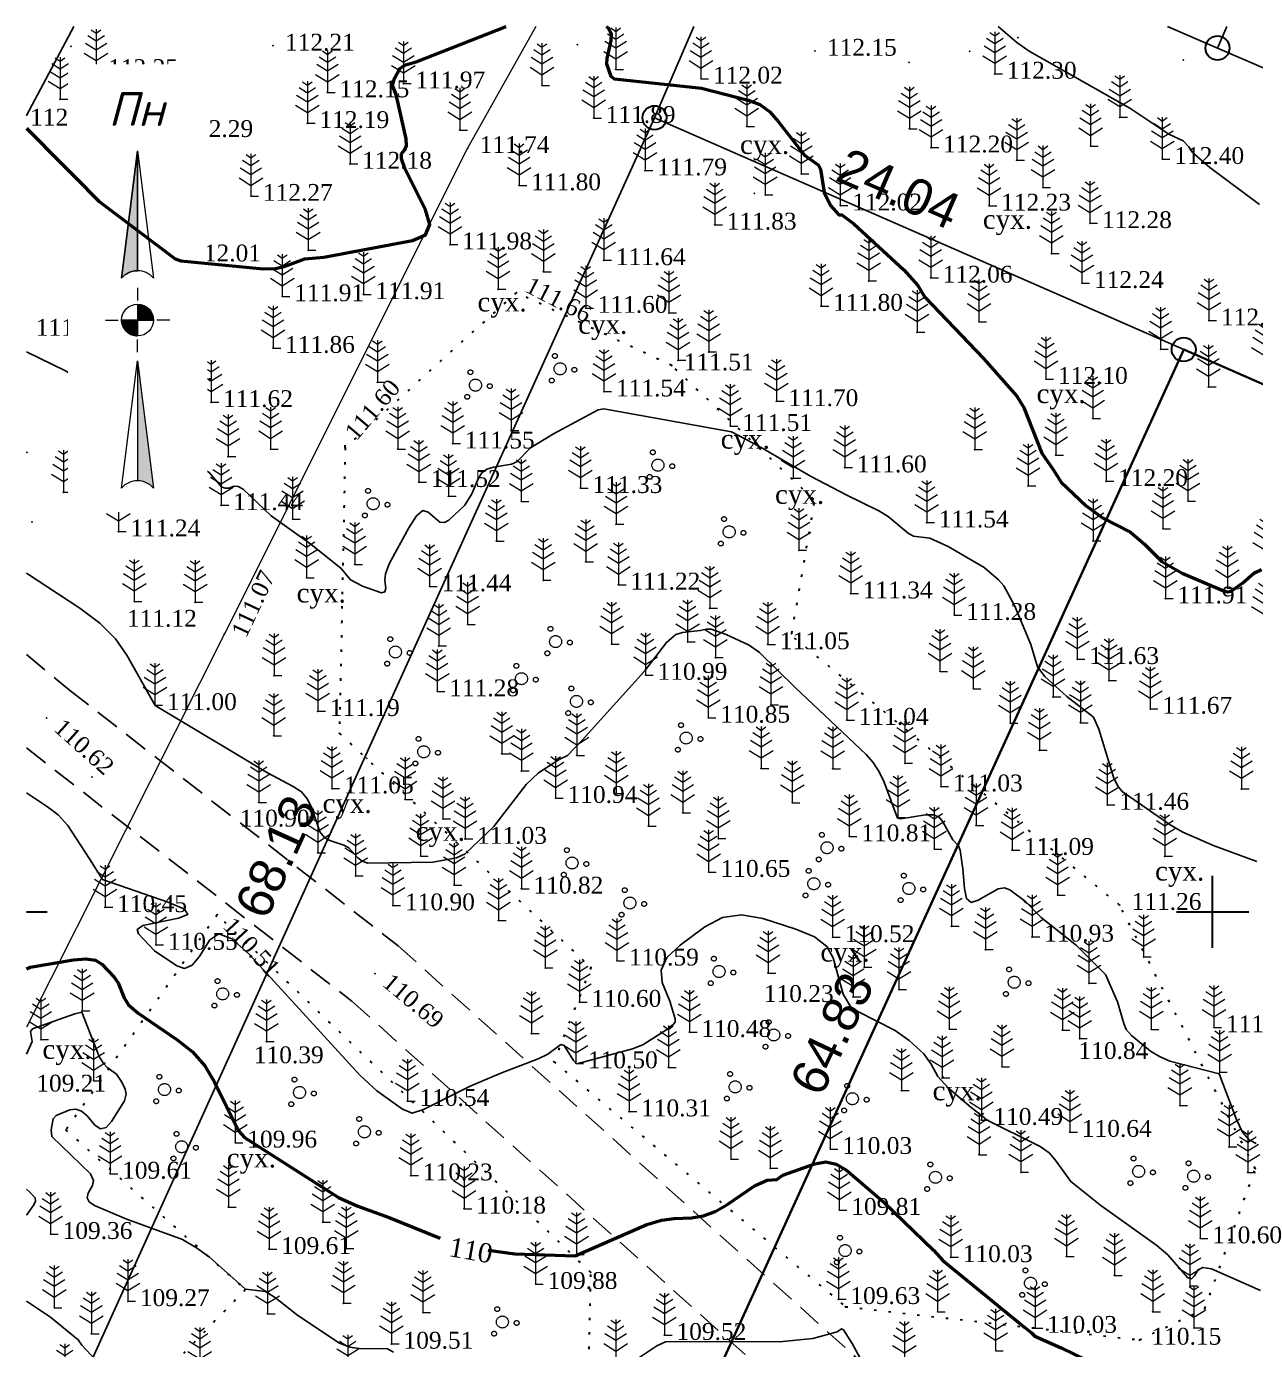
# Model space of a CAD drawing. Header units: millimetres. Extents: x 5405400.6 to 5405489.6, y 5524801.2 to 5524886.8.
# Drawn here: x 5405400.6 to 5405451.8, y 5524831.8 to 5524886.8 of the extents above; entities that cross this region are included whole.
import ezdxf
from ezdxf.enums import TextEntityAlignment as Align

# ---------------------------------------------------------------- set-up
doc = ezdxf.new("R2010")
doc.units = ezdxf.units.MM
doc.set_wipeout_variables(frame=1)
for name, pattern in [('DASHEDX2', [1.5, 1, -0.5]), ('HIDDEN', [0.5, 0, -0.5]), ('суцільна', [50, 50, 0])]:
    doc.linetypes.add(name, pattern=pattern)
for name, color, linetype, lineweight in [('#Лист (текст_ПН)', 250, 'Continuous', 0), ('#Штамп', 250, 'Continuous', 0), ('11900000', 1, 'Continuous', 30), ('82323000', 185, 'Сеточный', 20), ('Контур', 7, 'HIDDEN', 30), ('ограждение', 7, 'ZABOR', 20), ('ТОЧКИ', 7, 'Continuous', 30), ('усл. знак', 7, 'суцільна', 20)]:
    doc.layers.add(name, color=color, linetype=linetype, lineweight=lineweight)
for name, color, linetype in [('горизонтали', 42, 'Continuous'), ('дороги', 7, 'Continuous'), ('Ділянки_Межі', 10, 'Continuous'), ('надписи', 7, 'Continuous'), ('отметки', 7, 'Continuous'), ('промеры', 185, 'Continuous'), ('Растительность', 7, 'Continuous')]:
    doc.layers.add(name, color=color, linetype=linetype)
doc.styles.get("Standard").update_dxf_attribs({"font": 'arial.ttf'})
doc.styles.add('times', font='times.ttf')
doc.styles.add('Мой_Топо', font='isocpeui.ttf')
doc.linetypes.add('ZABOR', pattern='A,1,-0.1,[132,ltypeshp.shx,S=0.25,R=0,X=-0.1,Y=0],-0.4,1', length=2.5)
doc.linetypes.add('ЗаборДерПр', pattern='A,1,[130,ltypeshp.shx,S=0.25,R=0,X=0,Y=-0.25],1.5', length=2.5)
doc.linetypes.add('Сеточный', pattern='A,2.2,["<",Standard,S=0.5,R=90,X=0,Y=0],2.2,["<",Standard,S=0.5,R=270,X=-0.5,Y=0],0.1', length=4.5)

# ---------------------------------------------------------------- blocks, each defined once
blk = doc.blocks.new('A$C51FE15A3')
at = {"layer": 'Растительность', "color": 94, "lineweight": 0}
for points in [[(-0.201, 1.726), (0, 1.584), (0.201, 1.726)], [(0, 1.75), (0, 0), (0.319, 0)], [(-0.447, 1.172), (0, 0.895), (0.447, 1.172)], [(-0.343, 1.489), (0, 1.267), (0.343, 1.489)], [(-0.493, 0.753), (0, 0.444), (0.493, 0.753)]]:
    blk.add_lwpolyline(points, dxfattribs=at)
blk = doc.blocks.new('A$C72385B22')
at = {"layer": 'усл. знак'}
for centre, radius in [((-0.02, 1.49), 0.25), ((0, 0), 0.625), ((-1.29, -0.64), 0.25), ((1.28, -0.76), 0.25)]:
    blk.add_circle(centre, radius, dxfattribs=at)
blk = doc.blocks.new('*U31')
at = {"color": 0}
for points in [[(-0.1125, 0), (-0.1087, -0.0291), (-0.0974, -0.0563)], [(-0.1125, 0), (-0.0974, -0.0563), (0, 0)], [(-0.0974, -0.0563), (0, -0.1125), (0, 0)], [(-0.0974, -0.0563), (-0.0795, -0.0795), (-0.0563, -0.0974)], [(-0.0974, -0.0563), (-0.0563, -0.0974), (0, -0.1125)], [(-0.0563, -0.0974), (-0.0291, -0.1087), (0, -0.1125)]]:
    blk.add_solid(points, dxfattribs=at)
blk = doc.blocks.new('*U32')
at = {"color": 0}
for points in [[(0, 0), (0.0974, 0.0563), (0, 0.1125)], [(0.0974, 0.0563), (0.0291, 0.1087), (0, 0.1125)], [(0.0974, 0.0563), (0.0563, 0.0974), (0.0291, 0.1087)], [(0.0974, 0.0563), (0.0795, 0.0795), (0.0563, 0.0974)], [(0, 0), (0.1125, 0), (0.0974, 0.0563)], [(0.1125, 0), (0.1087, 0.0291), (0.0974, 0.0563)]]:
    blk.add_solid(points, dxfattribs=at)
blk = doc.blocks.new('*U33')
at = {"color": 0}
for points in [[(0, -1.1363), (0.0212, -1.1378), (0, -0.288)], [(0.0212, -1.1378), (0.042, -1.1424), (0, -0.288)], [(0.042, -1.1424), (0.062, -1.1498), (0, -0.288)], [(0.062, -1.1498), (0.0806, -1.1601), (0, -0.288)], [(0.0806, -1.1601), (0.0976, -1.1729), (0, -0.288)], [(0.0976, -1.1729), (0.1126, -1.188), (0, -0.288)]]:
    blk.add_solid(points, dxfattribs=at)
blk = doc.blocks.new('*U34')
at = {"color": 0}
for points in [[(-0.1126, 0.297), (-0.0976, 0.3121), (0, 1.197)], [(-0.0976, 0.3121), (-0.0806, 0.3249), (0, 1.197)], [(-0.0806, 0.3249), (-0.062, 0.3352), (0, 1.197)], [(-0.062, 0.3352), (-0.042, 0.3426), (0, 1.197)], [(-0.042, 0.3426), (-0.0212, 0.3472), (0, 1.197)], [(-0.0212, 0.3472), (0, 0.3487), (0, 1.197)]]:
    blk.add_solid(points, dxfattribs=at)
blk = doc.blocks.new('#Північ')
at = {"color": 7}
blk.add_wipeout([(-2.901, 10.635), (2.901, 10.635), (2.901, -7.981), (-2.901, -7.981)], dxfattribs=at).dxf.layer = '#Лист (текст_ПН)'
at = {"layer": '#Лист (текст_ПН)'}
for p, q in [((-0.663, 1.748), (0, 7.043)), ((0, 7.043), (0, 2.052)), ((0, 7.043), (0.663, 1.748)), ((0, 1.337), (0, 0.807)), ((0, 0.662), (0, -0.662)), ((-1.337, 0), (-0.807, 0)), ((-0.662, 0), (0.662, 0)), ((1.337, 0), (0.807, 0)), ((0, -1.337), (0, -0.807)), ((-0.663, -6.99), (0, -1.695)), ((0, -1.695), (0.663, -6.99)), ((0, -1.695), (0, -6.686))]:
    blk.add_line(p, q, dxfattribs=at)
at = {"layer": '#Лист (текст_ПН)', "flags": 128}
for points in [[(0, 7.043), (-0.663, 1.748, -0.218585), (0, 2.052)], [(0, 0), (-0.662, 0, 0.414214), (0, -0.662)]]:
    blk.add_lwpolyline(points, format="xyb", close=True, dxfattribs=at)
at = {"layer": '#Лист (текст_ПН)'}
blk.add_circle((0, 0), 0.662, dxfattribs=at)
for centre in [(0, 1.178), (0, -7.56)]:
    blk.add_arc(centre, 0.874, 40.6798, 139.3202, dxfattribs=at)
at = {"layer": '#Лист (текст_ПН)', "xscale": 5.883850111352785, "yscale": 5.883850111352785, "zscale": 5.883850111352785}
for name in ['*U34', '*U32', '*U31', '*U33']:
    blk.add_blockref(name, (0, 0), dxfattribs=at)
at = {"layer": '#Лист (текст_ПН)', "style": 'Мой_Топо'}
blk.add_text('Пн', height=1.4, dxfattribs=at).set_placement((-1.217, 8.077))

msp = doc.modelspace()

# ---------------------------------------------------------------- linework, layer by layer
at = {"layer": '11900000', "color": 7}
for points in [[(5405450, 5524848.5, 0), (5405450, 5524851.5, 0)], [(5405450, 5524848.5, 0), (5405450, 5524851.5, 0)], [(5405400.637, 5524850, 0), (5405401.5, 5524850, 0)], [(5405400.637, 5524850, 0), (5405401.5, 5524850, 0)], [(5405448.5, 5524850, 0), (5405451.5, 5524850, 0)], [(5405448.5, 5524850, 0), (5405451.5, 5524850, 0)]]:
    msp.add_polyline3d(points, dxfattribs=at)
at = {"layer": '82323000', "color": 7, "elevation": 114.18}
msp.add_lwpolyline([(5405421.831, 5524886.835), (5405418.996, 5524881.77), (5405408.873, 5524861.562), (5405400.637, 5524845.203)], dxfattribs=at)
at = {"layer": 'горизонтали', "color": 32, "lineweight": 50}
for points in [[(5405424.76, 5524886.835, 112), (5405424.847, 5524886.772, 112), (5405424.967, 5524886.542, 112), (5405424.957, 5524886.252, 112), (5405424.787, 5524885.502, 112), (5405424.777, 5524885.282, 112), (5405424.957, 5524884.762, 112), (5405425.087, 5524884.652, 112), (5405428.727, 5524884.262, 112), (5405430.677, 5524883.762, 112), (5405431.157, 5524883.582, 112), (5405431.577, 5524883.282, 112), (5405431.937, 5524882.872, 112), (5405433.017, 5524881.482, 112), (5405433.597, 5524881.062, 112), (5405433.687, 5524880.902, 112), (5405433.827, 5524879.922, 112), (5405434.097, 5524879.392, 112), (5405434.437, 5524878.992, 112), (5405434.567, 5524879.002, 112), (5405435.067, 5524878.622, 112), (5405437.147, 5524876.712, 112), (5405437.727, 5524876.062, 112), (5405438.017, 5524875.572, 112), (5405440.467, 5524873.022, 112), (5405441.857, 5524871.452, 112), (5405442.147, 5524870.982, 112), (5405442.887, 5524869.082, 112), (5405443.367, 5524868.402, 112), (5405443.697, 5524867.882, 112), (5405444.737, 5524866.892, 112), (5405445.417, 5524866.392, 112), (5405446.577, 5524865.792, 112), (5405447.167, 5524865.302, 112), (5405447.887, 5524864.582, 112), (5405448.737, 5524864.092, 112), (5405450.427, 5524863.372, 112), (5405450.617, 5524863.322, 112), (5405450.767, 5524863.342, 112), (5405451.257, 5524863.692, 112), (5405451.707, 5524864.092, 112), (5405452.037, 5524864.242, 112)], [(5405400.637, 5524847.638, 110), (5405400.787, 5524847.702, 110), (5405402.597, 5524848.012, 110), (5405403.107, 5524848.052, 110), (5405403.507, 5524847.992, 110), (5405403.777, 5524847.832, 110), (5405404.287, 5524847.282, 110), (5405404.447, 5524847.052, 110), (5405404.697, 5524846.422, 110), (5405404.887, 5524846.132, 110), (5405405.287, 5524845.782, 110), (5405406.907, 5524844.682, 110), (5405407.547, 5524844.182, 110), (5405408.057, 5524843.602, 110), (5405408.447, 5524842.942, 110), (5405409.457, 5524840.892, 110), (5405409.717, 5524840.622, 110), (5405413.617, 5524838.122, 110), (5405414.427, 5524837.762, 110), (5405415.737, 5524837.292, 110), (5405417.856, 5524836.423, 110)], [(5405419.847, 5524835.922, 110), (5405420.957, 5524835.772, 110), (5405423.467, 5524835.692, 110), (5405426.457, 5524837.002, 110), (5405427.067, 5524837.182, 110), (5405427.597, 5524837.252, 110), (5405428.317, 5524837.272, 110), (5405428.807, 5524837.352, 110), (5405429.297, 5524837.532, 110), (5405429.787, 5524837.812, 110), (5405430.967, 5524838.612, 110), (5405431.467, 5524838.842, 110), (5405431.857, 5524838.872, 110), (5405432.107, 5524839.052, 110), (5405433.447, 5524839.522, 110), (5405433.897, 5524839.602, 110), (5405434.337, 5524839.512, 110), (5405434.767, 5524839.252, 110), (5405436.317, 5524837.932, 110), (5405438.387, 5524835.932, 110), (5405438.777, 5524835.492, 110), (5405442.187, 5524832.712, 110), (5405442.467, 5524832.492, 110), (5405442.597, 5524832.352, 110), (5405443.697, 5524831.872, 110), (5405445.257, 5524831.102, 110)]]:
    msp.add_polyline3d(points, dxfattribs=at)
at = {"layer": 'горизонтали', "color": 32}
for points in [[(5405441.075, 5524886.835, 112.5), (5405441.857, 5524886.162, 112.5), (5405442.367, 5524885.812, 112.5), (5405446.547, 5524883.432, 112.5), (5405448.177, 5524882.352, 112.5), (5405448.767, 5524882.072, 112.5), (5405449.007, 5524881.822, 112.5), (5405449.157, 5524881.592, 112.5), (5405449.877, 5524880.962, 112.5), (5405451.947, 5524879.432, 112.5)], [(5405400.637, 5524873.298, 111.5), (5405402.267, 5524872.512, 111.5), (5405403.947, 5524871.442, 111.5), (5405404.417, 5524871.272, 111.5), (5405405.957, 5524869.892, 111.5), (5405406.327, 5524869.722, 111.5), (5405406.427, 5524869.542, 111.5), (5405406.467, 5524869.372, 111.5), (5405406.557, 5524869.242, 111.5), (5405406.757, 5524869.082, 111.5), (5405407.987, 5524868.442, 111.5), (5405408.247, 5524868.262, 111.5), (5405408.757, 5524867.682, 111.5), (5405408.907, 5524867.622, 111.5), (5405409.057, 5524867.632, 111.5), (5405409.277, 5524867.712, 111.5), (5405409.447, 5524867.702, 111.5), (5405409.657, 5524867.592, 111.5), (5405410.827, 5524866.472, 111.5), (5405412.477, 5524865.302, 111.5), (5405413.737, 5524864.282, 111.5), (5405414.117, 5524863.812, 111.5), (5405414.627, 5524863.552, 111.5), (5405415.407, 5524863.272, 111.5), (5405415.557, 5524863.312, 111.5), (5405415.587, 5524863.472, 111.5), (5405415.547, 5524863.782, 111.5), (5405415.577, 5524864.062, 111.5), (5405415.737, 5524864.482, 111.5), (5405416.547, 5524865.982, 111.5), (5405416.867, 5524866.472, 111.5), (5405417.137, 5524866.692, 111.5), (5405417.357, 5524866.632, 111.5), (5405417.837, 5524866.212, 111.5), (5405418.027, 5524866.202, 111.5), (5405418.207, 5524866.292, 111.5), (5405418.877, 5524866.922, 111.5), (5405419.177, 5524867.392, 111.5), (5405419.447, 5524868.042, 111.5), (5405419.587, 5524868.272, 111.5), (5405419.797, 5524868.422, 111.5), (5405420.077, 5524868.502, 111.5), (5405420.817, 5524868.622, 111.5), (5405421.047, 5524868.722, 111.5), (5405421.617, 5524869.312, 111.5), (5405422.567, 5524869.892, 111.5), (5405424.427, 5524870.882, 111.5), (5405424.657, 5524870.922, 111.5), (5405429.977, 5524869.972, 111.5), (5405431.117, 5524869.372, 111.5), (5405433.267, 5524868.122, 111.5), (5405434.777, 5524867.342, 111.5), (5405436.107, 5524866.682, 111.5), (5405436.497, 5524866.452, 111.5), (5405437.347, 5524865.742, 111.5), (5405437.547, 5524865.632, 111.5), (5405438.237, 5524865.552, 111.5), (5405438.997, 5524865.202, 111.5), (5405440.497, 5524864.332, 111.5), (5405441.087, 5524863.812, 111.5), (5405441.307, 5524863.562, 111.5), (5405441.747, 5524862.742, 111.5), (5405442.427, 5524861.122, 111.5), (5405442.717, 5524860.192, 111.5), (5405443.017, 5524859.792, 111.5), (5405443.937, 5524858.962, 111.5), (5405445.037, 5524858.102, 111.5), (5405445.267, 5524857.602, 111.5), (5405445.867, 5524855.612, 111.5), (5405446.057, 5524855.232, 111.5), (5405446.237, 5524855.012, 111.5), (5405448.237, 5524853.622, 111.5), (5405448.757, 5524853.312, 111.5), (5405450.067, 5524852.742, 111.5), (5405451.837, 5524852.102, 111.5)], [(5405400.637, 5524864.09, 111), (5405402.857, 5524862.632, 111), (5405403.687, 5524862.012, 111), (5405404.337, 5524861.362, 111), (5405404.817, 5524860.682, 111), (5405405.987, 5524858.582, 111), (5405410.667, 5524855.782, 111), (5405411.737, 5524855.222, 111), (5405412.077, 5524854.992, 111), (5405412.327, 5524854.692, 111), (5405412.507, 5524854.312, 111), (5405412.847, 5524853.332, 111), (5405413.037, 5524853.092, 111), (5405413.257, 5524852.972, 111), (5405413.847, 5524852.782, 111), (5405414.047, 5524852.662, 111), (5405414.427, 5524852.252, 111), (5405414.607, 5524852.112, 111), (5405414.837, 5524852.032, 111), (5405417.547, 5524852.072, 111), (5405418.527, 5524852.252, 111), (5405418.887, 5524852.422, 111), (5405420.087, 5524853.552, 111), (5405421.437, 5524855.302, 111), (5405421.947, 5524855.792, 111), (5405422.807, 5524856.342, 111), (5405423.147, 5524856.502, 111), (5405423.757, 5524857.142, 111), (5405426.357, 5524860.012, 111), (5405427.267, 5524861.212, 111), (5405427.657, 5524861.542, 111), (5405427.937, 5524861.622, 111), (5405428.677, 5524861.702, 111), (5405428.917, 5524861.762, 111), (5405429.127, 5524861.762, 111), (5405429.757, 5524861.542, 111), (5405430.707, 5524861.092, 111), (5405431.137, 5524860.792, 111), (5405432.627, 5524859.332, 111), (5405435.587, 5524856.552, 111), (5405435.877, 5524856.222, 111), (5405436.127, 5524855.832, 111), (5405436.327, 5524855.392, 111), (5405436.887, 5524853.902, 111), (5405437.027, 5524853.872, 111), (5405438.047, 5524854.032, 111), (5405438.367, 5524854.042, 111), (5405438.607, 5524853.952, 111), (5405438.767, 5524853.752, 111), (5405439.187, 5524853.002, 111), (5405439.417, 5524852.742, 111), (5405439.497, 5524852.572, 111), (5405439.607, 5524851.792, 111), (5405439.667, 5524850.972, 111), (5405439.757, 5524850.562, 111), (5405439.947, 5524850.392, 111), (5405440.237, 5524850.482, 111), (5405441.067, 5524850.962, 111), (5405441.337, 5524851.002, 111), (5405441.557, 5524850.922, 111), (5405442.217, 5524850.432, 111), (5405442.857, 5524849.772, 111), (5405444.337, 5524848.602, 111), (5405445.537, 5524847.402, 111), (5405446.037, 5524846.262, 111), (5405446.297, 5524845.362, 111), (5405446.407, 5524845.102, 111), (5405446.617, 5524844.852, 111), (5405447.417, 5524844.212, 111), (5405447.787, 5524843.982, 111), (5405448.217, 5524843.792, 111), (5405450.277, 5524843.262, 111), (5405450.997, 5524841.362, 111), (5405451.247, 5524840.842, 111), (5405451.517, 5524840.512, 111), (5405451.817, 5524840.362, 111)], [(5405400.637, 5524854.956, 110.5), (5405401.517, 5524854.372, 110.5), (5405401.957, 5524854.032, 110.5), (5405402.357, 5524853.592, 110.5), (5405403.267, 5524852.202, 110.5), (5405403.797, 5524851.342, 110.5), (5405406.557, 5524850.392, 110.5), (5405407.217, 5524850.112, 110.5), (5405407.347, 5524849.892, 110.5), (5405406.957, 5524849.742, 110.5), (5405405.477, 5524849.432, 110.5), (5405405.247, 5524849.272, 110.5), (5405405.297, 5524849.092, 110.5), (5405405.967, 5524848.382, 110.5), (5405406.897, 5524847.752, 110.5), (5405407.217, 5524847.652, 110.5), (5405407.527, 5524847.782, 110.5), (5405407.827, 5524848.132, 110.5), (5405408.267, 5524848.832, 110.5), (5405408.647, 5524849.082, 110.5), (5405409.187, 5524848.882, 110.5), (5405409.907, 5524848.242, 110.5), (5405414.507, 5524843.212, 110.5), (5405415.217, 5524842.552, 110.5), (5405416.287, 5524841.792, 110.5), (5405416.687, 5524841.622, 110.5), (5405417.157, 5524841.782, 110.5), (5405419.107, 5524842.752, 110.5), (5405420.377, 5524843.292, 110.5), (5405421.937, 5524843.892, 110.5), (5405422.337, 5524844.082, 110.5), (5405422.877, 5524844.482, 110.5), (5405423.007, 5524844.442, 110.5), (5405423.407, 5524843.822, 110.5), (5405423.537, 5524843.682, 110.5), (5405425.857, 5524844.302, 110.5), (5405426.287, 5524844.472, 110.5), (5405427.287, 5524845.102, 110.5), (5405427.547, 5524845.312, 110.5), (5405427.627, 5524845.412, 110.5), (5405427.637, 5524845.552, 110.5), (5405427.407, 5524846.292, 110.5), (5405427.097, 5524847.062, 110.5), (5405427.047, 5524847.582, 110.5), (5405427.287, 5524848.102, 110.5), (5405427.837, 5524848.612, 110.5), (5405428.867, 5524849.382, 110.5), (5405429.597, 5524849.762, 110.5), (5405430.397, 5524849.872, 110.5), (5405431.277, 5524849.722, 110.5), (5405432.647, 5524849.282, 110.5), (5405433.427, 5524848.962, 110.5), (5405433.947, 5524848.562, 110.5), (5405434.207, 5524848.092, 110.5), (5405434.627, 5524846.582, 110.5), (5405434.927, 5524846.062, 110.5), (5405435.237, 5524845.852, 110.5), (5405436.787, 5524845.072, 110.5), (5405437.367, 5524844.652, 110.5), (5405437.987, 5524844.102, 110.5), (5405438.287, 5524843.672, 110.5), (5405438.567, 5524843.152, 110.5), (5405439.007, 5524842.672, 110.5), (5405439.947, 5524841.862, 110.5), (5405440.487, 5524841.442, 110.5), (5405440.527, 5524841.372, 110.5), (5405442.817, 5524840.242, 110.5), (5405443.197, 5524839.972, 110.5), (5405443.447, 5524839.692, 110.5), (5405444.097, 5524838.782, 110.5), (5405445.347, 5524837.782, 110.5), (5405447.677, 5524836.122, 110.5), (5405448.137, 5524835.732, 110.5), (5405448.957, 5524834.792, 110.5), (5405449.117, 5524834.742, 110.5), (5405449.237, 5524834.842, 110.5), (5405449.397, 5524835.112, 110.5), (5405449.587, 5524835.212, 110.5), (5405449.947, 5524835.152, 110.5), (5405451.997, 5524834.252, 110.5)], [(5405400.637, 5524844.08, 109.5), (5405400.877, 5524844.612, 109.5), (5405400.807, 5524845.022, 109.5), (5405400.887, 5524845.142, 109.5), (5405402.647, 5524845.762, 109.5), (5405402.947, 5524845.832, 109.5), (5405403.667, 5524843.982, 109.5), (5405403.837, 5524843.692, 109.5), (5405403.997, 5524843.522, 109.5), (5405404.377, 5524843.252, 109.5), (5405404.607, 5524842.922, 109.5), (5405404.747, 5524842.632, 109.5), (5405404.787, 5524842.412, 109.5), (5405404.717, 5524842.142, 109.5), (5405404.177, 5524841.282, 109.5), (5405403.947, 5524841.032, 109.5), (5405403.717, 5524840.982, 109.5), (5405403.487, 5524841.132, 109.5), (5405403.157, 5524841.512, 109.5), (5405402.927, 5524841.712, 109.5), (5405402.687, 5524841.792, 109.5), (5405402.447, 5524841.762, 109.5), (5405401.877, 5524841.532, 109.5), (5405401.747, 5524841.392, 109.5), (5405401.667, 5524840.932, 109.5), (5405401.687, 5524840.652, 109.5), (5405403.307, 5524839.102, 109.5), (5405403.427, 5524838.832, 109.5), (5405403.387, 5524838.612, 109.5), (5405403.207, 5524838.302, 109.5), (5405403.157, 5524838.112, 109.5), (5405403.247, 5524837.942, 109.5), (5405403.467, 5524837.792, 109.5), (5405404.777, 5524837.232, 109.5), (5405407.127, 5524836.372, 109.5), (5405407.717, 5524836.032, 109.5), (5405408.247, 5524835.632, 109.5), (5405409.747, 5524834.312, 109.5), (5405410.587, 5524834.202, 109.5), (5405410.997, 5524833.942, 109.5), (5405411.927, 5524833.212, 109.5), (5405413.657, 5524832.062, 109.5), (5405414.097, 5524831.892, 109.5), (5405414.487, 5524831.832, 109.5), (5405415.667, 5524831.822, 109.5), (5405415.917, 5524831.692, 109.5)], [(5405400.637, 5524837.378, 109), (5405400.657, 5524837.392, 109), (5405400.937, 5524837.812, 109), (5405401.007, 5524837.962, 109), (5405400.997, 5524838.102, 109), (5405400.767, 5524838.352, 109), (5405400.637, 5524838.465, 109)], [(5405403.517, 5524831.352, 109), (5405402.947, 5524831.972, 109), (5405402.787, 5524832.202, 109), (5405401.637, 5524833.142, 109), (5405400.637, 5524833.81, 109)], [(5405425.617, 5524831.122, 109.5), (5405426.867, 5524831.942, 109.5), (5405427.227, 5524832.112, 109.5), (5405432.107, 5524832.132, 109.5), (5405433.357, 5524832.252, 109.5), (5405434.377, 5524832.532, 109.5), (5405434.557, 5524832.652, 109.5), (5405434.637, 5524832.612, 109.5), (5405434.997, 5524832.042, 109.5), (5405435.817, 5524830.552, 109.5)]]:
    msp.add_polyline3d(points, dxfattribs=at)
at = {"layer": 'дороги', "color": 7, "linetype": 'DASHEDX2', "elevation": 111.172}
for points in [[(5405400.637, 5524860.712), (5405402.423, 5524859.231), (5405416.105, 5524848.587), (5405435.343, 5524831.304), (5405459.049, 5524812.123), (5405472.906, 5524801.21)], [(5405400.637, 5524856.82), (5405414.179, 5524846.285), (5405433.395, 5524829.02), (5405457.177, 5524809.779), (5405468.057, 5524801.21)]]:
    msp.add_lwpolyline(points, dxfattribs=at)
at = {"layer": 'Ділянки_Межі'}
for points in [[(5405428.415, 5524886.835), (5405426.773, 5524883.037), (5405400.637, 5524825.362)], [(5405450.586, 5524886.835), (5405450.2, 5524885.938), (5405448.116, 5524886.835)], [(5405450.2, 5524885.938), (5405450.586, 5524886.835)], [(5405489.63, 5524881.431), (5405485.105, 5524870.917), (5405450.2, 5524885.938)]]:
    msp.add_lwpolyline(points, dxfattribs=at)
at = {"layer": 'Ділянки_Межі', "lineweight": 25}
for points in [[(5405428.415, 5524886.835), (5405426.773, 5524883.037), (5405448.794, 5524873.396), (5405470.648, 5524863.828), (5405489.63, 5524855.518)], [(5405489.63, 5524868.97), (5405485.105, 5524870.917), (5405450.2, 5524885.938), (5405448.116, 5524886.835)]]:
    msp.add_lwpolyline(points, dxfattribs=at)
at = {"layer": 'Ділянки_Межі', "lineweight": 0}
msp.add_lwpolyline([(5405400.637, 5524825.362), (5405426.773, 5524883.037), (5405448.794, 5524873.396), (5405421.901, 5524814.408), (5405420.84, 5524814.44), (5405400.637, 5524820.393)], dxfattribs=at)
at = {"layer": 'Ділянки_Межі', "lineweight": 35}
msp.add_lwpolyline([(5405421.901, 5524814.408), (5405448.794, 5524873.396), (5405470.648, 5524863.828), (5405449.693, 5524817.372), (5405442.13, 5524813.79)], close=True, dxfattribs=at)
at = {"layer": 'Контур', "color": 7, "linetype": 'HIDDEN'}
for points, elevation in [([(5405421.025, 5524875.767), (5405413.902, 5524869.315), (5405413.902, 5524869.493)], 111.426), ([(5405433.387, 5524867.171), (5405427.49, 5524872.728), (5405421.025, 5524875.767)], 111.426), ([(5405413.902, 5524869.315), (5405413.659, 5524857.43), (5405424.125, 5524847.693), (5405422.583, 5524843.766), (5405434.72, 5524833.576), (5405446.951, 5524832.197), (5405449.673, 5524833.49)], 111.426), ([(5405432.486, 5524861.581), (5405433.451, 5524867.171)], 110.314), ([(5405446.127, 5524850.285), (5405432.486, 5524861.491)], 110.314), ([(5405451.778, 5524839.318), (5405446.127, 5524850.285)], 110.314), ([(5405417.998, 5524812.717), (5405423.786, 5524820.419), (5405424.121, 5524835.004), (5405408.573, 5524849.882), (5405402.276, 5524840.925), (5405409.749, 5524834.287), (5405402.862, 5524827.195), (5405400.637, 5524825.423)], 107.865), ([(5405449.673, 5524833.49), (5405451.778, 5524839.318)], 110.314)]:
    msp.add_lwpolyline(points, dxfattribs=dict(at, elevation=elevation))
at = {"layer": 'ограждение', "color": 7, "linetype": 'ЗаборДерПр', "elevation": 107.24}
msp.add_lwpolyline([(5405400.637, 5524883.136), (5405402.61, 5524886.835)], dxfattribs=at)
at = {"layer": 'отметки', "color": 7}
for p in [(5405441.903, 5524886.371, 112.523), (5405402.496, 5524886.009, 112.256), (5405410.895, 5524886.031, 112.205), (5405423.561, 5524886.081, 111.933), (5405433.448, 5524885.818, 112.154), (5405439.887, 5524885.797, 112.327), (5405437.367, 5524885.34, 112.159), (5405448.776, 5524885.439, 112.781), (5405403.536, 5524884.973, 112.246), (5405425.159, 5524885.046, 112.025), (5405428.704, 5524884.66, 112.021), (5405440.932, 5524884.862, 112.303), (5405416.322, 5524884.459, 111.972), (5405422.089, 5524884.383, 111.872), (5405402.037, 5524883.808, 112.162), (5405413.162, 5524884.088, 112.145), (5405424.241, 5524883.023, 111.89), (5405446.133, 5524883.056, 112.447), (5405403.102, 5524882.906, 112.134), (5405412.327, 5524882.81, 112.194), (5405418.671, 5524882.525, 111.839), (5405430.614, 5524882.676, 111.939), (5405437.379, 5524882.577, 112.123), (5405406.664, 5524882.437, 112.289), (5405404.331, 5524881.793, 112.162), (5405418.996, 5524881.77, 111.736), (5405438.284, 5524881.793, 112.202), (5405444.918, 5524881.86, 112.314), (5405414.104, 5524881.117, 112.183), (5405426.38, 5524880.841, 111.79), (5405441.845, 5524881.267, 112.235), (5405447.904, 5524881.315, 112.404), (5405405.803, 5524880.351, 112.138), (5405432.88, 5524880.698, 111.972), (5405403.616, 5524879.96, 112.021), (5405409.975, 5524879.781, 112.273), (5405421.139, 5524880.22, 111.796), (5405430.923, 5524879.893, 111.854), (5405431.378, 5524879.829, 111.868), (5405442.937, 5524880.137, 112.258), (5405434.501, 5524879.38, 112.022), (5405440.696, 5524879.375, 112.233), (5405444.895, 5524878.646, 112.283), (5405429.277, 5524878.584, 111.825), (5405412.36, 5524877.524, 112.02), (5405418.267, 5524877.762, 111.977), (5405406.989, 5524877.261, 112.014), (5405424.663, 5524877.107, 111.642), (5405443.291, 5524877.386, 112.268), (5405422.148, 5524876.632, 111.684), (5405420.266, 5524875.906, 111.794), (5405435.686, 5524876.247, 111.833), (5405438.265, 5524876.379, 112.062), (5405444.56, 5524876.156, 112.237), (5405403.302, 5524875.691, 111.777), (5405411.281, 5524875.606, 111.906), (5405414.659, 5524875.691, 111.907), (5405421.025, 5524875.767, 111.664), (5405423.908, 5524875.122, 111.605), (5405427.374, 5524874.917, 111.658), (5405433.704, 5524875.205, 111.801), (5405405.372, 5524874.266, 111.706), (5405440.272, 5524874.552, 112.068), (5405449.846, 5524874.597, 112.272), (5405437.701, 5524874.114, 111.904), (5405406.719, 5524873.097, 111.704), (5405410.897, 5524873.456, 111.864), (5405429.027, 5524873.298, 111.618), (5405447.834, 5524873.405, 112.287), (5405427.49, 5524872.728, 111.508), (5405427.753, 5524872.95, 111.591), (5405415.241, 5524872.031, 111.691), (5405443.061, 5524872.167, 112.103), (5405424.67, 5524871.645, 111.537), (5405449.82, 5524871.843, 112.239), (5405408.32, 5524871.203, 111.623), (5405431.847, 5524871.24, 111.704), (5405404.087, 5524870.667, 111.452), (5405445.012, 5524870.531, 112.142), (5405420.803, 5524870.024, 111.565), (5405429.922, 5524870.207, 111.511), (5405405.795, 5524869.267, 111.462), (5405410.799, 5524869.254, 111.605), (5405413.902, 5524869.315, 111.596), (5405416.087, 5524869.256, 111.61), (5405418.379, 5524869.48, 111.554), (5405400.666, 5524869.113, 111.365), (5405409.028, 5524868.944, 111.634), (5405440.101, 5524869.234, 111.782), (5405443.472, 5524869.007, 112.048), (5405434.691, 5524868.485, 111.598), (5405407.399, 5524867.732, 111.363), (5405416.965, 5524867.878, 111.518), (5405423.692, 5524867.628, 111.329), (5405432.541, 5524868.041, 111.458), (5405442.318, 5524867.723, 111.847), (5405445.566, 5524867.914, 112.202), (5405402.176, 5524867.457, 111.274), (5405418.196, 5524867.294, 111.531), (5405421.228, 5524867.074, 111.428), (5405433.387, 5524867.171, 111.426), (5405448.971, 5524867.089, 112.138), (5405408.739, 5524866.914, 111.438), (5405400.864, 5524866.225, 111.151), (5405411.71, 5524866.343, 111.532), (5405425.176, 5524866.127, 111.26), (5405438.101, 5524866.195, 111.54), (5405447.929, 5524865.936, 112.094), (5405404.464, 5524865.822, 111.241), (5405420.191, 5524865.423, 111.421), (5405445.024, 5524865.434, 111.861), (5405432.785, 5524865.043, 111.374), (5405414.295, 5524864.455, 111.54), (5405423.913, 5524864.568, 111.228), (5405412.296, 5524863.903, 111.389), (5405422.14, 5524863.796, 111.329), (5405417.415, 5524863.54, 111.436), (5405425.271, 5524863.611, 111.216), (5405434.94, 5524863.243, 111.339), (5405450.613, 5524863.474, 112.014), (5405405.12, 5524862.909, 111.122), (5405407.657, 5524862.884, 111.202), (5405429.073, 5524862.634, 111.095), (5405448.034, 5524863.037, 111.913), (5405439.244, 5524862.347, 111.282), (5405408.873, 5524861.562, 111.071), (5405418.996, 5524861.963, 111.302), (5405432.486, 5524861.581, 111.145), (5405417.794, 5524861.067, 111.435), (5405424.986, 5524861.14, 111.101), (5405428.148, 5524861.231, 110.96), (5405431.487, 5524861.129, 111.046), (5405429.308, 5524860.582, 110.859), (5405444.362, 5524860.513, 111.633), (5405438.652, 5524860.007, 111.207), (5405410.939, 5524859.832, 111.187), (5405426.4, 5524859.855, 110.994), (5405445.683, 5524859.621, 111.65), (5405417.731, 5524859.171, 111.277), (5405440.037, 5524859.283, 111.279), (5405443.357, 5524858.942, 111.465), (5405405.984, 5524858.594, 111), (5405412.761, 5524858.35, 111.188), (5405431.616, 5524858.621, 110.888), (5405447.406, 5524858.445, 111.673), (5405401.484, 5524858.061, 110.62), (5405429.008, 5524858.074, 110.845), (5405434.77, 5524857.982, 111.043), (5405441.579, 5524857.847, 111.335), (5405444.495, 5524857.866, 111.449), (5405410.928, 5524857.331, 111.12), (5405413.659, 5524857.43, 111.139), (5405420.416, 5524856.578, 111.135), (5405442.789, 5524856.723, 111.379), (5405414.792, 5524856.394, 111.197), (5405423.54, 5524856.51, 110.984), (5405437.194, 5524856.184, 111.071), (5405403.365, 5524855.619, 110.692), (5405403.365, 5524855.619, 110.692), (5405421.237, 5524855.865, 111.023), (5405431.211, 5524855.968, 110.683), (5405434.189, 5524855.954, 110.881), (5405413.347, 5524855.13, 111.051), (5405425.178, 5524854.93, 110.819), (5405438.689, 5524855.213, 111.034), (5405451.198, 5524855.113, 111.652), (5405410.303, 5524854.552, 110.901), (5405416.394, 5524854.681, 111.15), (5405422.654, 5524854.735, 110.938), (5405432.507, 5524854.539, 110.785), (5405445.612, 5524854.451, 111.459), (5405417.965, 5524853.866, 111.065), (5405427.948, 5524854.125, 110.695), (5405436.905, 5524853.925, 111.003), (5405426.518, 5524853.571, 110.726), (5405440.153, 5524853.595, 111.065), (5405418.888, 5524853.033, 111.032), (5405429.426, 5524853.049, 110.535), (5405434.88, 5524853.137, 110.814), (5405412.759, 5524852.462, 110.985), (5405417.041, 5524852.324, 111.015), (5405438.417, 5524852.611, 110.953), (5405441.651, 5524852.574, 111.087), (5405448.007, 5524852.314, 111.436), (5405429.021, 5524851.658, 110.653), (5405414.332, 5524851.499, 110.973), (5405418.432, 5524851.114, 110.952), (5405421.235, 5524850.964, 110.821), (5405443.546, 5524850.699, 111.095), (5405403.909, 5524850.194, 110.448), (5405415.89, 5524850.265, 110.905), (5405446.127, 5524850.285, 111.257), (5405408.573, 5524849.882, 110.508), (5405420.278, 5524849.647, 110.98), (5405434.185, 5524848.943, 110.518), (5405439.127, 5524849.4, 110.973), (5405442.488, 5524848.963, 110.933), (5405406.022, 5524848.624, 110.548), (5405440.545, 5524848.433, 110.839), (5405425.211, 5524847.971, 110.592), (5405447.123, 5524848.125, 111.167), (5405415.142, 5524847.436, 110.693), (5405422.224, 5524847.671, 110.755), (5405424.125, 5524847.693, 110.581), (5405431.499, 5524847.456, 110.226), (5405435.499, 5524847.7, 110.635), (5405436.942, 5524846.772, 110.637), (5405444.849, 5524847.034, 110.921), (5405423.649, 5524846.252, 110.596), (5405435.036, 5524846.462, 110.538), (5405402.955, 5524845.884, 109.503), (5405439.035, 5524845.128, 110.652), (5405443.744, 5524845.081, 110.841), (5405447.447, 5524845.115, 111.084), (5405450.054, 5524845.194, 111.098), (5405401.238, 5524844.686, 109.381), (5405410.624, 5524844.602, 110.386), (5405421.652, 5524844.941, 110.656), (5405428.224, 5524844.999, 110.481), (5405444.464, 5524844.73, 110.844), (5405422.583, 5524843.766, 110.451), (5405423.502, 5524843.695, 110.501), (5405427.35, 5524843.53, 110.457), (5405441.228, 5524843.556, 110.611), (5405403.431, 5524842.978, 109.35), (5405438.742, 5524843.094, 110.518), (5405438.779, 5524843.134, 110.518), (5405450.285, 5524843.327, 111.002), (5405437.046, 5524842.564, 110.314), (5405416.489, 5524842.128, 110.544), (5405448.634, 5524841.946, 110.876), (5405425.713, 5524841.695, 110.306), (5405440.375, 5524841.341, 110.492), (5405402.276, 5524840.925, 109.634), (5405444.056, 5524840.843, 110.644), (5405409.325, 5524840.399, 109.957), (5405434.087, 5524840.132, 110.033), (5405450.681, 5524840.222, 110.954), (5405429.955, 5524839.717, 110.236), (5405440.277, 5524839.898, 110.509), (5405404.118, 5524839.104, 109.611), (5405416.632, 5524839.032, 110.23), (5405431.592, 5524839.335, 110.037), (5405442.017, 5524839.171, 110.313), (5405451.463, 5524839.16, 110.872), (5405451.778, 5524839.318, 110.87), (5405409.044, 5524837.719, 109.633), (5405418.848, 5524837.653, 110.179), (5405434.46, 5524837.597, 109.811), (5405412.967, 5524837.094, 109.868), (5405401.64, 5524836.595, 109.358), (5405449.483, 5524836.414, 110.604), (5405410.736, 5524835.97, 109.613), (5405413.946, 5524835.991, 109.777), (5405423.526, 5524835.752, 110.008), (5405443.912, 5524835.668, 110.27), (5405439.099, 5524835.632, 110.032), (5405424.121, 5524835.004, 109.789), (5405445.912, 5524834.881, 110.331), (5405409.749, 5524834.287, 109.499), (5405421.824, 5524834.516, 109.88), (5405449.054, 5524834.442, 110.492), (5405401.793, 5524833.536, 109.048), (5405404.856, 5524833.802, 109.27), (5405413.827, 5524833.719, 109.639), (5405434.423, 5524833.889, 109.625), (5405434.72, 5524833.576, 109.572), (5405449.673, 5524833.49, 110.314), (5405410.667, 5524833.281, 109.44), (5405417.132, 5524833.334, 109.637), (5405438.552, 5524833.366, 109.832), (5405447.505, 5524833.366, 110.209), (5405403.337, 5524832.45, 109.064), (5405427.187, 5524832.395, 109.52), (5405442.611, 5524832.69, 110.026), (5405449.22, 5524832.695, 110.211), (5405415.827, 5524832.031, 109.514), (5405446.951, 5524832.197, 110.155)]:
    msp.add_point(p, dxfattribs=at)
at = {"layer": 'ТОЧКИ'}
for centre in [(5405450.2, 5524885.938), (5405426.773, 5524883.037), (5405448.794, 5524873.396)]:
    msp.add_circle(centre, 0.5, dxfattribs=at)

# ---------------------------------------------------------------- block references
at = {"layer": 'Растительность', "color": 7}
for p in [(5405403.536, 5524884.973, 112.246), (5405425.159, 5524885.046, 112.025), (5405428.704, 5524884.66, 112.021), (5405440.932, 5524884.862, 112.303), (5405413.162, 5524884.088, 112.145), (5405416.322, 5524884.459, 111.972), (5405422.089, 5524884.383, 111.872), (5405402.037, 5524883.808, 112.162), (5405403.102, 5524882.906, 112.134), (5405424.241, 5524883.023, 111.89), (5405446.133, 5524883.056, 112.447), (5405406.664, 5524882.437, 112.289), (5405412.327, 5524882.81, 112.194), (5405418.671, 5524882.525, 111.839), (5405430.614, 5524882.676, 111.939), (5405437.379, 5524882.577, 112.123), (5405444.918, 5524881.86, 112.314), (5405404.331, 5524881.793, 112.162), (5405438.284, 5524881.793, 112.202), (5405441.845, 5524881.267, 112.235), (5405447.904, 5524881.315, 112.404), (5405414.104, 5524881.117, 112.183), (5405426.38, 5524880.841, 111.79), (5405432.88, 5524880.698, 111.972), (5405405.803, 5524880.351, 112.138), (5405421.139, 5524880.22, 111.796), (5405403.616, 5524879.96, 112.021), (5405409.975, 5524879.781, 112.273), (5405431.378, 5524879.829, 111.868), (5405442.937, 5524880.137, 112.258), (5405434.501, 5524879.38, 112.022), (5405440.696, 5524879.375, 112.233), (5405429.277, 5524878.584, 111.825), (5405444.895, 5524878.646, 112.283), (5405412.36, 5524877.524, 112.02), (5405418.267, 5524877.762, 111.977), (5405406.989, 5524877.261, 112.014), (5405424.663, 5524877.107, 111.642), (5405443.291, 5524877.386, 112.268), (5405422.148, 5524876.632, 111.684), (5405438.265, 5524876.379, 112.062), (5405420.266, 5524875.906, 111.794), (5405435.686, 5524876.247, 111.833), (5405444.56, 5524876.156, 112.237), (5405403.302, 5524875.691, 111.777), (5405411.281, 5524875.606, 111.906), (5405414.659, 5524875.691, 111.907), (5405433.704, 5524875.205, 111.801), (5405423.908, 5524875.122, 111.605), (5405427.374, 5524874.917, 111.658), (5405405.372, 5524874.266, 111.706), (5405437.701, 5524874.114, 111.904), (5405440.272, 5524874.552, 112.068), (5405449.846, 5524874.597, 112.272), (5405406.719, 5524873.097, 111.704), (5405410.897, 5524873.456, 111.864), (5405429.027, 5524873.298, 111.618), (5405447.834, 5524873.405, 112.287), (5405427.753, 5524872.95, 111.591), (5405452.114, 5524872.732, 112.228), (5405415.241, 5524872.031, 111.691), (5405443.061, 5524872.167, 112.103), (5405424.67, 5524871.645, 111.537), (5405449.82, 5524871.843, 112.239), (5405408.32, 5524871.203, 111.623), (5405431.847, 5524871.24, 111.704), (5405404.087, 5524870.667, 111.452), (5405445.012, 5524870.531, 112.142), (5405420.803, 5524870.024, 111.565), (5405429.922, 5524870.207, 111.511), (5405405.795, 5524869.267, 111.462), (5405410.799, 5524869.254, 111.605), (5405416.087, 5524869.256, 111.61), (5405418.379, 5524869.48, 111.554), (5405440.101, 5524869.234, 111.782), (5405409.028, 5524868.944, 111.634), (5405443.472, 5524869.007, 112.048), (5405432.541, 5524868.041, 111.458), (5405434.691, 5524868.485, 111.598), (5405407.399, 5524867.732, 111.363), (5405416.965, 5524867.878, 111.518), (5405423.692, 5524867.628, 111.329), (5405442.318, 5524867.723, 111.847), (5405445.566, 5524867.914, 112.202), (5405402.176, 5524867.457, 111.274), (5405418.196, 5524867.294, 111.531), (5405421.228, 5524867.074, 111.428), (5405448.971, 5524867.089, 112.138), (5405408.739, 5524866.914, 111.438), (5405411.71, 5524866.343, 111.532), (5405425.176, 5524866.127, 111.26), (5405438.101, 5524866.195, 111.54), (5405447.929, 5524865.936, 112.094), (5405404.464, 5524865.822, 111.241), (5405420.191, 5524865.423, 111.421), (5405445.024, 5524865.434, 111.861), (5405432.785, 5524865.043, 111.374), (5405414.295, 5524864.455, 111.54), (5405423.913, 5524864.568, 111.228), (5405452.168, 5524864.619, 112.005), (5405412.296, 5524863.903, 111.389), (5405422.14, 5524863.796, 111.329), (5405417.415, 5524863.54, 111.436), (5405425.271, 5524863.611, 111.216), (5405434.94, 5524863.243, 111.339), (5405450.613, 5524863.474, 112.014), (5405405.12, 5524862.909, 111.122), (5405407.657, 5524862.884, 111.202), (5405429.073, 5524862.634, 111.095), (5405448.034, 5524863.037, 111.913), (5405439.244, 5524862.347, 111.282), (5405418.996, 5524861.963, 111.302), (5405452.113, 5524861.955, 111.899), (5405417.794, 5524861.067, 111.435), (5405424.986, 5524861.14, 111.101), (5405428.148, 5524861.231, 110.96), (5405431.487, 5524861.129, 111.046), (5405429.308, 5524860.582, 110.859), (5405444.362, 5524860.513, 111.633), (5405410.939, 5524859.832, 111.187), (5405426.4, 5524859.855, 110.994), (5405438.652, 5524860.007, 111.207), (5405440.037, 5524859.283, 111.279), (5405445.683, 5524859.621, 111.65), (5405417.731, 5524859.171, 111.277), (5405443.357, 5524858.942, 111.465), (5405405.984, 5524858.594, 111), (5405412.761, 5524858.35, 111.188), (5405431.616, 5524858.621, 110.888), (5405447.406, 5524858.445, 111.673), (5405429.008, 5524858.074, 110.845), (5405434.77, 5524857.982, 111.043), (5405441.579, 5524857.847, 111.335), (5405444.495, 5524857.866, 111.449), (5405410.928, 5524857.331, 111.12), (5405420.416, 5524856.578, 111.135), (5405423.54, 5524856.51, 110.984), (5405442.789, 5524856.723, 111.379), (5405431.211, 5524855.968, 110.683), (5405434.189, 5524855.954, 110.881), (5405437.194, 5524856.184, 111.071), (5405421.237, 5524855.865, 111.023), (5405413.347, 5524855.13, 111.051), (5405425.178, 5524854.93, 110.819), (5405438.689, 5524855.213, 111.034), (5405451.198, 5524855.113, 111.652), (5405410.303, 5524854.552, 110.901), (5405416.394, 5524854.681, 111.15), (5405422.654, 5524854.735, 110.938), (5405432.507, 5524854.539, 110.785), (5405445.612, 5524854.451, 111.459), (5405417.965, 5524853.866, 111.065), (5405427.948, 5524854.125, 110.695), (5405436.905, 5524853.925, 111.003), (5405426.518, 5524853.571, 110.726), (5405440.153, 5524853.595, 111.065), (5405418.888, 5524853.033, 111.032), (5405429.426, 5524853.049, 110.535), (5405434.88, 5524853.137, 110.814), (5405412.759, 5524852.462, 110.985), (5405417.041, 5524852.324, 111.015), (5405438.417, 5524852.611, 110.953), (5405441.651, 5524852.574, 111.087), (5405448.007, 5524852.314, 111.436), (5405429.021, 5524851.658, 110.653), (5405414.332, 5524851.499, 110.973), (5405418.432, 5524851.114, 110.952), (5405421.235, 5524850.964, 110.821), (5405443.546, 5524850.699, 111.095), (5405403.909, 5524850.194, 110.448), (5405415.89, 5524850.265, 110.905), (5405420.278, 5524849.647, 110.98), (5405439.127, 5524849.4, 110.973), (5405434.185, 5524848.943, 110.518), (5405442.488, 5524848.963, 110.933), (5405406.022, 5524848.624, 110.548), (5405440.545, 5524848.433, 110.839), (5405422.224, 5524847.671, 110.755), (5405425.211, 5524847.971, 110.592), (5405435.499, 5524847.7, 110.635), (5405447.123, 5524848.125, 111.167), (5405431.499, 5524847.456, 110.226), (5405436.942, 5524846.772, 110.637), (5405444.849, 5524847.034, 110.921), (5405423.649, 5524846.252, 110.596), (5405435.036, 5524846.462, 110.538), (5405402.955, 5524845.884, 109.503), (5405421.652, 5524844.941, 110.656), (5405428.224, 5524844.999, 110.481), (5405439.035, 5524845.128, 110.652), (5405443.744, 5524845.081, 110.841), (5405447.447, 5524845.115, 111.084), (5405450.054, 5524845.194, 111.098), (5405401.238, 5524844.686, 109.381), (5405410.624, 5524844.602, 110.386), (5405444.464, 5524844.73, 110.844), (5405423.502, 5524843.695, 110.501), (5405427.35, 5524843.53, 110.457), (5405441.228, 5524843.556, 110.611), (5405450.285, 5524843.327, 111.002), (5405403.431, 5524842.978, 109.35), (5405438.742, 5524843.094, 110.518), (5405437.046, 5524842.564, 110.314), (5405416.489, 5524842.128, 110.544), (5405425.713, 5524841.695, 110.306), (5405448.634, 5524841.946, 110.876), (5405440.375, 5524841.341, 110.492), (5405444.056, 5524840.843, 110.644), (5405409.325, 5524840.399, 109.957), (5405434.087, 5524840.132, 110.033), (5405450.681, 5524840.222, 110.954), (5405429.955, 5524839.717, 110.236), (5405440.277, 5524839.898, 110.509), (5405404.118, 5524839.104, 109.611), (5405416.632, 5524839.032, 110.23), (5405431.592, 5524839.335, 110.037), (5405442.017, 5524839.171, 110.313), (5405451.463, 5524839.16, 110.872), (5405409.044, 5524837.719, 109.633), (5405418.848, 5524837.653, 110.179), (5405434.46, 5524837.597, 109.811), (5405412.967, 5524837.094, 109.868), (5405401.64, 5524836.595, 109.358), (5405449.483, 5524836.414, 110.604), (5405410.736, 5524835.97, 109.613), (5405413.946, 5524835.991, 109.777), (5405423.526, 5524835.752, 110.008), (5405439.099, 5524835.632, 110.032), (5405443.912, 5524835.668, 110.27), (5405421.824, 5524834.516, 109.88), (5405445.912, 5524834.881, 110.331), (5405449.054, 5524834.442, 110.492), (5405401.793, 5524833.536, 109.048), (5405404.856, 5524833.802, 109.27), (5405413.827, 5524833.719, 109.639), (5405434.423, 5524833.889, 109.625), (5405438.552, 5524833.366, 109.832), (5405447.505, 5524833.366, 110.209), (5405410.667, 5524833.281, 109.44), (5405417.132, 5524833.334, 109.637), (5405403.337, 5524832.45, 109.064), (5405427.187, 5524832.395, 109.52), (5405442.611, 5524832.69, 110.026), (5405449.22, 5524832.695, 110.211), (5405415.827, 5524832.031, 109.514), (5405440.968, 5524831.735, 109.816), (5405425.158, 5524831.288, 109.535), (5405437.17, 5524831.215, 109.729), (5405407.848, 5524830.966, 109.139), (5405414.005, 5524830.656, 109.414), (5405402.23, 5524830.28, 108.835)]:
    msp.add_blockref('A$C51FE15A3', p, dxfattribs=at)
at = {"layer": 'усл. знак', "color": 7, "linetype": 'суцільна', "lineweight": 13, "xscale": 0.3999999998750298, "yscale": 0.3999999998750298, "zscale": 0.3999999998750298, "rotation": 265.3647753868261}
for p in [(5405422.842, 5524872.593), (5405419.324, 5524871.914), (5405426.916, 5524868.584), (5405415.065, 5524866.98), (5405429.879, 5524865.808), (5405422.657, 5524861.244), (5405415.991, 5524860.812), (5405421.237, 5524859.702), (5405423.526, 5524858.758), (5405428.089, 5524857.234), (5405417.168, 5524856.661), (5405433.953, 5524852.67), (5405423.341, 5524852.035), (5405433.402, 5524851.172), (5405437.359, 5524850.973), (5405425.748, 5524850.37), (5405429.458, 5524847.519), (5405408.802, 5524846.588), (5405441.742, 5524847.073), (5405431.736, 5524844.88), (5405430.131, 5524842.721), (5405406.381, 5524842.608), (5405412.002, 5524842.488), (5405435.007, 5524842.228), (5405414.7, 5524840.85), (5405407.095, 5524840.23), (5405438.464, 5524838.959), (5405446.92, 5524839.205), (5405449.21, 5524839.007), (5405434.705, 5524835.909), (5405442.421, 5524834.552), (5405420.442, 5524832.94)]:
    msp.add_blockref('A$C72385B22', p, dxfattribs=at)

# ---------------------------------------------------------------- texts
at = {"layer": 'горизонтали', "color": 32, "lineweight": 50, "style": 'times'}
msp.add_text('110', height=0.8, rotation=350.0513, dxfattribs=at).set_placement((5405418.308, 5524836.476, 181.067), align=Align.TOP_LEFT)
at = {"layer": 'надписи', "color": 7, "style": 'times'}
for p in [(5405430.331, 5524882.329, 111.861), (5405440.435, 5524879.216, 111.861), (5405419.404, 5524875.778, 111.861), (5405423.595, 5524874.849, 111.861), (5405406.375, 5524872.887, 111.861), (5405442.67, 5524871.966, 111.861), (5405429.527, 5524870.072, 111.861), (5405431.786, 5524867.776, 111.861), (5405411.879, 5524863.672, 111.861), (5405412.957, 5524854.92, 111.861), (5405416.834, 5524853.759, 111.861), (5405447.601, 5524852.104, 111.861), (5405433.675, 5524848.733, 111.861), (5405401.299, 5524844.687, 111.861), (5405438.343, 5524842.962, 111.861), (5405408.97, 5524840.168, 111.861)]:
    msp.add_text('сух.', height=0.8, dxfattribs=at).set_placement(p, align=Align.TOP_LEFT)
at = {"layer": 'отметки', "color": 7, "style": 'times'}
for s, p in [('112.21', (5405411.395, 5524886.531, 112.205)), ('112.15', (5405433.948, 5524886.318, 112.154)), ('112.25', (5405404.036, 5524885.473, 112.246)), ('112.30', (5405441.432, 5524885.362, 112.303)), ('111.97', (5405416.822, 5524884.959, 111.972)), ('112.02', (5405429.204, 5524885.16, 112.021)), ('112.15', (5405413.662, 5524884.588, 112.145)), ('112.00', (5405400.79, 5524883.414, 111.998)), ('112.19', (5405412.827, 5524883.31, 112.194)), ('111.89', (5405424.741, 5524883.523, 111.89)), ('112.29', (5405407.164, 5524882.937, 112.289)), ('111.74', (5405419.496, 5524882.27, 111.736)), ('112.20', (5405438.784, 5524882.293, 112.202)), ('112.18', (5405414.604, 5524881.617, 112.183)), ('111.79', (5405426.88, 5524881.341, 111.79)), ('112.40', (5405448.404, 5524881.815, 112.404)), ('112.02', (5405404.116, 5524880.46, 112.021)), ('112.27', (5405410.475, 5524880.281, 112.273)), ('111.80', (5405421.639, 5524880.72, 111.796)), ('112.02', (5405435.001, 5524879.88, 112.022)), ('112.23', (5405441.196, 5524879.875, 112.233)), ('112.28', (5405445.395, 5524879.146, 112.283)), ('111.83', (5405429.777, 5524879.084, 111.825)), ('111.98', (5405418.767, 5524878.262, 111.977)), ('112.01', (5405407.489, 5524877.761, 112.014)), ('111.64', (5405425.163, 5524877.607, 111.642)), ('112.06', (5405438.765, 5524876.879, 112.062)), ('112.24', (5405445.06, 5524876.656, 112.237)), ('111.78', (5405403.802, 5524876.191, 111.777)), ('111.91', (5405411.781, 5524876.106, 111.906)), ('111.91', (5405415.159, 5524876.191, 111.907)), ('111.60', (5405424.408, 5524875.622, 111.605)), ('111.80', (5405434.204, 5524875.705, 111.801)), ('112.27', (5405450.346, 5524875.097, 112.272)), ('111.54', (5405401.026, 5524874.668, 111.535)), ('111.86', (5405411.397, 5524873.956, 111.864)), ('111.51', (5405427.99, 5524873.228, 111.508)), ('112.10', (5405443.561, 5524872.667, 112.103)), ('111.54', (5405425.17, 5524872.145, 111.537)), ('111.62', (5405408.82, 5524871.703, 111.623)), ('111.70', (5405432.347, 5524871.74, 111.704)), ('111.51', (5405430.422, 5524870.707, 111.511)), ('111.55', (5405418.879, 5524869.98, 111.554)), ('111.60', (5405435.191, 5524868.985, 111.598)), ('111.52', (5405417.465, 5524868.378, 111.518)), ('111.33', (5405424.192, 5524868.128, 111.329)), ('112.20', (5405446.066, 5524868.414, 112.202)), ('111.44', (5405409.239, 5524867.414, 111.438)), ('111.54', (5405438.601, 5524866.695, 111.54)), ('111.24', (5405404.964, 5524866.322, 111.241)), ('111.44', (5405417.915, 5524864.04, 111.436)), ('111.22', (5405425.771, 5524864.111, 111.216)), ('111.34', (5405435.44, 5524863.743, 111.339)), ('111.91', (5405448.534, 5524863.537, 111.913)), ('111.28', (5405439.744, 5524862.847, 111.282)), ('111.12', (5405404.819, 5524862.563, 111.122)), ('111.05', (5405431.987, 5524861.629, 111.046)), ('111.63', (5405444.862, 5524861.013, 111.633)), ('110.99', (5405426.9, 5524860.355, 110.994)), ('111.28', (5405418.231, 5524859.671, 111.277)), ('111.00', (5405406.484, 5524859.094, 111)), ('111.19', (5405413.261, 5524858.85, 111.188)), ('111.67', (5405447.906, 5524858.945, 111.673)), ('110.85', (5405429.508, 5524858.574, 110.845)), ('111.04', (5405435.27, 5524858.482, 111.043)), ('111.05', (5405413.847, 5524855.63, 111.051)), ('111.03', (5405439.189, 5524855.713, 111.034)), ('110.94', (5405423.154, 5524855.235, 110.938)), ('111.46', (5405446.112, 5524854.951, 111.459)), ('110.90', (5405409.513, 5524854.251, 110.901)), ('111.03', (5405419.388, 5524853.533, 111.032)), ('110.81', (5405435.38, 5524853.637, 110.814)), ('111.09', (5405442.151, 5524853.074, 111.087)), ('110.65', (5405429.521, 5524852.158, 110.653)), ('110.82', (5405421.735, 5524851.464, 110.821)), ('110.45', (5405404.409, 5524850.694, 110.448)), ('110.90', (5405416.39, 5524850.765, 110.905)), ('111.26', (5405446.627, 5524850.785, 111.257)), ('110.52', (5405434.685, 5524849.443, 110.518)), ('110.93', (5405442.988, 5524849.463, 110.933)), ('110.55', (5405406.522, 5524849.124, 110.548)), ('110.59', (5405425.711, 5524848.471, 110.592)), ('110.60', (5405424.149, 5524846.752, 110.596)), ('110.23', (5405431.321, 5524846.953, 110.226)), ('111.10', (5405450.554, 5524845.694, 111.098)), ('110.48', (5405428.724, 5524845.499, 110.481)), ('110.84', (5405444.416, 5524844.583, 110.844)), ('110.39', (5405410.098, 5524844.405, 110.386)), ('110.50', (5405424.002, 5524844.195, 110.501)), ('109.21', (5405401.045, 5524843.226, 109.215)), ('110.54', (5405416.989, 5524842.628, 110.544)), ('110.31', (5405426.213, 5524842.195, 110.306)), ('110.49', (5405440.875, 5524841.841, 110.492)), ('110.64', (5405444.556, 5524841.343, 110.644)), ('109.96', (5405409.825, 5524840.899, 109.957)), ('110.03', (5405434.587, 5524840.632, 110.033)), ('109.61', (5405404.618, 5524839.604, 109.611)), ('110.23', (5405417.132, 5524839.532, 110.23)), ('110.18', (5405419.348, 5524838.153, 110.179)), ('109.81', (5405434.96, 5524838.097, 109.811)), ('109.36', (5405402.14, 5524837.095, 109.358)), ('110.60', (5405449.983, 5524836.914, 110.604)), ('109.61', (5405411.236, 5524836.47, 109.613)), ('110.03', (5405439.599, 5524836.132, 110.032)), ('109.88', (5405422.324, 5524835.016, 109.88)), ('109.27', (5405405.356, 5524834.302, 109.27)), ('109.63', (5405434.923, 5524834.389, 109.625)), ('110.03', (5405443.111, 5524833.19, 110.026)), ('109.51', (5405416.327, 5524832.531, 109.514)), ('109.52', (5405427.687, 5524832.895, 109.52)), ('110.15', (5405447.451, 5524832.697, 110.155))]:
    msp.add_text(s, height=0.7, dxfattribs=at).set_placement(p, align=Align.TOP_LEFT)
for s, rotation, p in [('111.66', 332.6894, (5405421.652, 5524876.452, 111.664)), ('111.60', 49.6405, (5405413.825, 5524870.014, 111.596)), ('111.07', 64.7784, (5405409.136, 5524861.653, 111.071)), ('110.62', 318.1434, (5405402.19, 5524858.1, 110.62)), ('110.51', 312.8282, (5405409.28, 5524849.855, 110.508)), ('110.69', 320.1903, (5405415.846, 5524847.5, 110.693))]:
    msp.add_text(s, height=0.7, rotation=rotation, dxfattribs=at).set_placement(p, align=Align.TOP_LEFT)
at = {"layer": 'промеры', "char_height": 1.5, "attachment_point": 1}
for s, insert, rotation in [('24.04', (5405434.835, 5524881.829), 336.3558), ('68.13', (5405409.262, 5524850.227), 65.622), ('64.83', (5405432.356, 5524842.892), 64.7393)]:
    msp.add_mtext(s, dxfattribs=dict(at, insert=insert, rotation=rotation))

# ---------------------------------------------------------------- next in the draw order: block references
at = {"layer": '#Штамп'}
msp.add_blockref('#Північ', (5405405.26, 5524874.621, -0.353), dxfattribs=at)

# ---------------------------------------------------------------- next in the draw order: linework, layer by layer
at = {"layer": 'горизонтали', "color": 32, "lineweight": 50}
msp.add_polyline3d([(5405400.637, 5524882.602, 112), (5405403.667, 5524879.552, 112), (5405406.827, 5524877.162, 112), (5405407.057, 5524877.082, 112), (5405410.487, 5524876.752, 112), (5405410.997, 5524876.772, 112), (5405411.357, 5524876.852, 112), (5405412.217, 5524877.162, 112), (5405413.007, 5524877.242, 112), (5405416.697, 5524877.932, 112), (5405417.247, 5524878.162, 112), (5405417.427, 5524878.592, 112), (5405417.237, 5524879.212, 112), (5405416.377, 5524880.922, 112), (5405416.237, 5524881.332, 112), (5405416.247, 5524881.542, 112), (5405416.387, 5524881.702, 112), (5405416.447, 5524881.872, 112), (5405416.437, 5524882.162, 112), (5405416.017, 5524884.002, 112), (5405415.867, 5524884.372, 112), (5405415.947, 5524884.672, 112), (5405416.177, 5524885.092, 112), (5405416.407, 5524885.242, 112), (5405416.857, 5524885.362, 112), (5405420.604, 5524886.835, 112)], dxfattribs=at)
at = {"layer": 'Ділянки_Межі'}
msp.add_lwpolyline([(5405400.637, 5524883.136), (5405402.61, 5524886.835)], dxfattribs=at)

doc.saveas('drawing.dxf')
